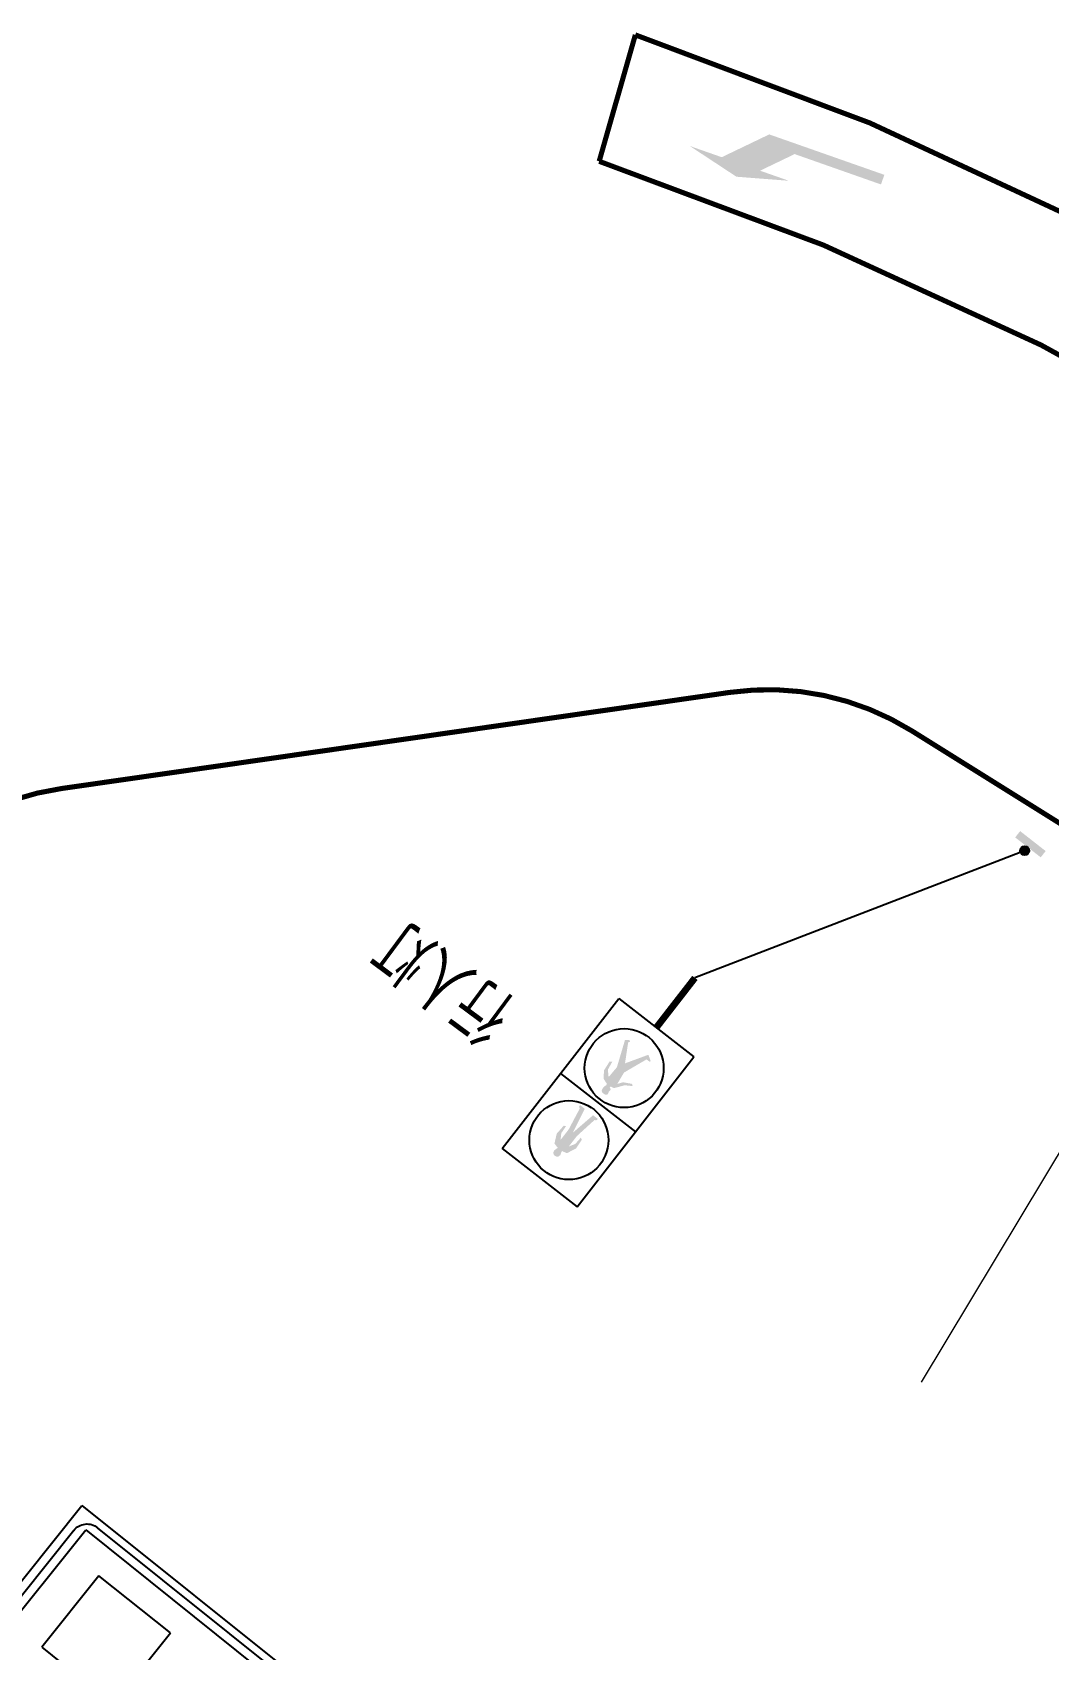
# Model space of a CAD drawing. Header units: millimetres. Extents: x 67532 to 67858, y 50657 to 50929.
# Drawn here: x 67682.07 to 67712.07, y 50729.84 to 50777.57 of the extents above; entities that cross this region are included whole.
import ezdxf

# ---------------------------------------------------------------- set-up
doc = ezdxf.new("R2010")
doc.units = ezdxf.units.MM
doc.linetypes.add('JTSS01', pattern=[6, 2, -4])
doc.layers.add('@-交通信号', color=7, linetype='Continuous')
doc.layers.add('@-交通标志', color=7, linetype='Continuous')
doc.layers.add('@-道路标线', color=7, linetype='Continuous', lineweight=0)
doc.styles.add('宋体', font='')
doc.styles.get('宋体').set_extended_font_data('SimSun')

# ---------------------------------------------------------------- blocks, each defined once
blk = doc.blocks.new('A$C4D5C2BD2')
at = {"layer": '@-交通信号', "linetype": 'ByBlock', "lineweight": -3}
h = blk.add_hatch(color=14, dxfattribs=at)
edge = h.paths.add_edge_path()
edge.add_line((0.981, 0.31), (0.905, 0.534))
edge.add_line((0.905, 0.534), (0.001, 0.223))
edge.add_line((0.001, 0.223), (0.077, 0))
edge.add_line((0.077, 0), (0.981, 0.31))
blk.add_hatch(color=14, dxfattribs=at).paths.add_polyline_path([(0.557, 0.515, 1), (0.292, 0.515, 1)])
at = {"layer": '@-交通信号', "color": 14}
blk.add_circle((0.425, 0.515, 363.651), 0.132, dxfattribs=at)
blk = doc.blocks.new('A$C3CD052C4')
at = {"layer": '@-交通信号'}
h = blk.add_hatch(color=256, dxfattribs=at)
h.paths.add_polyline_path([(0.198, 4.356), (0.304, 4.182), (0.32, 3.934), (0.381, 3.967), (0.401, 4.276), (0.275, 4.548), (0.121, 4.589), (0.137, 4.65), (0.157, 4.715), (0.141, 4.776), (0.1, 4.814), (0.043, 4.83), (-0.015, 4.814), (-0.055, 4.776), (-0.071, 4.715), (-0.051, 4.65), (-0.035, 4.589), (-0.19, 4.548), (-0.316, 4.276), (-0.295, 3.967), (-0.234, 3.934), (-0.218, 4.182), (-0.113, 4.356), (-0.113, 3.967), (-0.234, 3.267), (-0.279, 3.257), (-0.291, 3.19), (-0.113, 3.19), (0.043, 3.967), (0.198, 3.19), (0.377, 3.19), (0.365, 3.257), (0.32, 3.267), (0.198, 3.967)])
h.paths.add_polyline_path([(-0.061, 1.636), (-0.348, 0.921), (-0.458, 0.919), (-0.477, 0.887), (-0.307, 0.779), (0.082, 1.403), (0.39, 0.855), (0.361, 0.823), (0.365, 0.797), (0.408, 0.779), (0.506, 0.859), (0.201, 1.639), (0.216, 2.02), (0.368, 1.86), (0.408, 1.596), (0.474, 1.636), (0.445, 1.947), (0.303, 2.15), (0.133, 2.208), (0.125, 2.252, 0.207228), (0.135, 2.45, 0.071106), (0.119, 2.472, 0.097589), (0.103, 2.484, 0.022233), (0.085, 2.492, 0.040799), (0.074, 2.494, 0.045979), (0.046, 2.497, 0.036358), (0.01, 2.494, 0.028309), (-0.009, 2.491, 0.024691), (-0.031, 2.484, 0.079385), (-0.056, 2.47, 0.12435), (-0.067, 2.455, 0.081145), (-0.072, 2.435, 0.069556), (-0.07, 2.412, 0.00473), (-0.068, 2.402, 0.009011), (-0.067, 2.397, 0.057142), (-0.061, 2.381, -0.068241), (-0.056, 2.368, -0.124353), (-0.057, 2.348, 0.089456), (-0.06, 2.321, 0.014819), (-0.058, 2.301, -0.022419), (-0.056, 2.28, 0.042847), (-0.056, 2.27, 0.182875), (-0.054, 2.264, 0.101619), (-0.045, 2.259, 0.029922), (-0.002, 2.249), (-0.002, 2.204), (-0.11, 2.179), (-0.181, 2.086), (-0.291, 1.94), (-0.331, 1.904), (-0.506, 1.794), (-0.453, 1.754), (-0.263, 1.853), (-0.216, 1.878), (-0.11, 2.021)])
for p, q in [((-1.402, 5.609), (-1.402, 0)), ((1.402, 5.609), (-1.402, 5.609)), ((1.402, 5.609), (1.402, 0)), ((1.402, 2.805), (-1.402, 2.805)), ((1.402, 0), (-1.402, 0))]:
    blk.add_line(p, q, dxfattribs=at)
at = {"layer": '@-交通信号', "color": 1}
blk.add_circle((0, 4.207), 1.166, dxfattribs=at)
at = {"layer": '@-交通信号', "color": 3}
blk.add_circle((0.016, 1.53), 1.166, dxfattribs=at)
blk = doc.blocks.new('A$C1B03350C')
at = {"layer": '@-交通标志'}
for p, q in [((23.222, 14.754), (0.296, 13.712)), ((1.076, 13.521), (22.464, 14.493)), ((23.846, 1.042), (23.222, 14.754)), ((22.706, 14.234), (0.858, 13.241)), ((22.987, 8.03), (22.706, 14.234)), ((23.539, 1.839), (22.986, 14.016)), ((0.296, 13.712), (0.919, 0)), ((18.897, 13.25), (21.595, 13.372)), ((21.595, 13.372), (21.717, 10.675)), ((0.599, 12.999), (1.152, 0.821)), ((0.858, 13.241), (1.14, 7.037)), ((13.032, 12.983), (15.729, 13.106)), ((13.154, 10.286), (13.032, 12.983)), ((15.729, 13.106), (15.851, 10.409)), ((19.02, 10.552), (18.897, 13.25)), ((7.166, 12.717), (9.863, 12.839)), ((7.288, 10.019), (7.166, 12.717)), ((9.863, 12.839), (9.985, 10.142)), ((3.647, 12.283), (2.367, 10.724)), ((5.064, 10.846), (3.647, 12.283)), ((2.367, 10.724), (2.425, 9.452)), ((5.122, 9.575), (5.064, 10.846)), ((21.717, 10.675), (19.02, 10.552)), ((2.425, 9.452), (3.283, 10.392)), ((3.283, 10.392), (3.382, 8.217)), ((4.182, 10.433), (5.122, 9.575)), ((4.281, 8.258), (4.182, 10.433)), ((9.985, 10.142), (7.288, 10.019)), ((15.851, 10.409), (13.154, 10.286)), ((7.319, 9.345), (21.748, 10.001)), ((21.748, 10.001), (21.809, 8.652)), ((7.38, 7.996), (7.319, 9.345)), ((21.809, 8.652), (7.38, 7.996)), ((3.382, 8.217), (4.281, 8.258)), ((1.14, 7.037), (22.987, 8.03)), ((23, 7.76), (1.152, 6.768)), ((23.269, 1.826), (23, 7.76)), ((1.152, 6.768), (1.422, 0.834)), ((6.449, 6.197), (9.146, 6.32)), ((9.146, 6.32), (9.268, 3.623)), ((10.36, 6.375), (13.057, 6.498)), ((10.482, 3.678), (10.36, 6.375)), ((13.057, 6.498), (13.179, 3.8)), ((14.271, 6.553), (16.968, 6.675)), ((14.393, 3.856), (14.271, 6.553)), ((16.968, 6.675), (17.09, 3.978)), ((2.538, 6.02), (5.235, 6.142)), ((2.66, 3.322), (2.538, 6.02)), ((5.235, 6.142), (5.357, 3.445)), ((6.571, 3.5), (6.449, 6.197)), ((20.907, 5.908), (19.635, 5.851)), ((19.635, 5.851), (20.575, 4.992)), ((22.466, 4.628), (20.907, 5.908)), ((20.575, 4.992), (18.4, 4.893)), ((18.4, 4.893), (18.44, 3.994)), ((21.029, 3.211), (22.466, 4.628)), ((17.09, 3.978), (14.393, 3.856)), ((18.44, 3.994), (20.616, 4.093)), ((20.616, 4.093), (19.758, 3.153)), ((5.357, 3.445), (2.66, 3.322)), ((9.268, 3.623), (6.571, 3.5)), ((13.179, 3.8), (10.482, 3.678)), ((2.686, 2.648), (17.121, 3.304)), ((17.121, 3.304), (17.182, 1.955)), ((19.758, 3.153), (21.029, 3.211)), ((2.748, 1.299), (2.686, 2.648)), ((17.182, 1.955), (2.748, 1.299)), ((1.704, 0.576), (23.012, 1.544)), ((0.919, 0), (23.846, 1.042)), ((1.716, 0.306), (23.024, 1.275))]:
    blk.add_line(p, q, dxfattribs=at)
for centre, start, end in [((22.486, 13.993), 2.6016, 92.6016), ((1.098, 13.022), 92.6016, 182.6016)]:
    blk.add_arc(centre, 0.5, start, end, dxfattribs=at)
for centre, major_axis, start_param, end_param in [((23, 1.814), (0.191, 0.191), 3.972398, 5.543194), ((23, 1.814), (-0.382, 0.382), 2.401601, 3.972398), ((1.692, 0.846), (-0.382, 0.382), 0.830805, 2.401601), ((1.692, 0.846), (0.191, 0.191), 2.401601, 3.972398)]:
    blk.add_ellipse(centre, major_axis=major_axis, ratio=1, start_param=start_param, end_param=end_param, dxfattribs=at)

msp = doc.modelspace()

# ---------------------------------------------------------------- hatches: boundary and pattern name
at = {"layer": '@-道路标线', "extrusion": (4.51438e-17, 8.92303e-17, -1)}
msp.add_hatch(color=7, dxfattribs=at).paths.add_polyline_path([(-67707.17, 50773.219), (-67707.12, 50773.077), (-67704.573, 50773.973), (-67703.553, 50773.483), (-67704.402, 50773.185), (-67702.854, 50773.305), (-67701.477, 50774.212), (-67702.421, 50773.881), (-67703.823, 50774.554), (-67707.22, 50773.361)])

# ---------------------------------------------------------------- linework, layer by layer
at = {"layer": '@-交通信号', "linetype": 'Continuous', "lineweight": -3}
msp.add_line((67711.36, 50753.415), (67701.629, 50749.661), dxfattribs=at)
at = {"layer": '@-交通信号', "lineweight": 0, "ltscale": 0.5}
msp.add_line((67708.32, 50737.732), (67712.681, 50744.993), dxfattribs=at)
at = {"layer": '@-交通信号', "const_width": 0.2, "flags": 128}
msp.add_lwpolyline([(67700.492, 50748.197), (67701.629, 50749.661)], dxfattribs=at)
at = {"layer": '@-道路标线', "color": 7, "linetype": 'Continuous', "const_width": 0.15, "flags": 128}
msp.add_lwpolyline([(67699.871, 50777.491), (67698.804, 50773.76)], dxfattribs=at)
at = {"layer": '@-道路标线', "color": 7, "linetype": 'JTSS01', "ltscale": 0.3, "const_width": 0.15, "flags": 128}
for points in [[(67719.939, 50768.15, 0.057336), (67699.871, 50777.491)], [(67718.033, 50764.929, 0.054793), (67698.804, 50773.76)]]:
    msp.add_lwpolyline(points, format="xyb", dxfattribs=at)
at = {"layer": '@-道路标线', "color": 7, "linetype": 'Continuous', "const_width": 0.15, "flags": 128}
msp.add_lwpolyline([(67714.833, 50752.702), (67708.031, 50756.952, 0.177158), (67702.653, 50758.086), (67682.93, 50755.249, 0.179997), (67678.032, 50752.579), (67675.494, 50749.66)], format="xyb", dxfattribs=at)

# ---------------------------------------------------------------- block references
at = {"layer": '@-交通信号', "linetype": 'Continuous', "ltscale": 2, "rotation": 123.0571708110133}
msp.add_blockref('A$C4D5C2BD2', (67712.023, 50753.34, -363.651), dxfattribs=at)
at = {"layer": '@-交通信号', "rotation": 142.1523380168462}
msp.add_blockref('A$C3CD052C4', (67700.492, 50748.197), dxfattribs=at)
at = {"layer": '@-交通标志', "xscale": -1, "rotation": 323.9096035221809}
msp.add_blockref('A$C1B03350C', (67693.614, 50708.493), dxfattribs=at)

# ---------------------------------------------------------------- texts
at = {"layer": '@-交通信号', "style": '宋体', "width": 0.7}
msp.add_text('行人灯', height=1.5, rotation=143.4214, dxfattribs=at).set_placement((67696.364, 50748.833))

doc.saveas('drawing.dxf')
